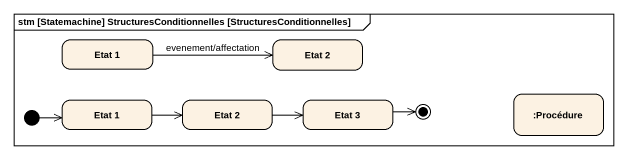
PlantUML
@startuml
mainframe stm [Statemachine] StructuresConditionnelles [StructuresConditionnelles]
hide empty description
state "Etat 1" as Etat_1
state "Etat 2" as Etat_2
state "Etat 1" as Etat_1_2
state "Etat 2" as Etat_2_2
state "Etat 3" as Etat_3
state ":Procédure" as Procédure
[*] -right-> Etat_1_2
Etat_1 -right-> Etat_2 : evenement/affectation
Etat_1_2 -right-> Etat_2_2
Etat_2_2 -right-> Etat_3
Etat_3 -right-> [*]
@enduml
